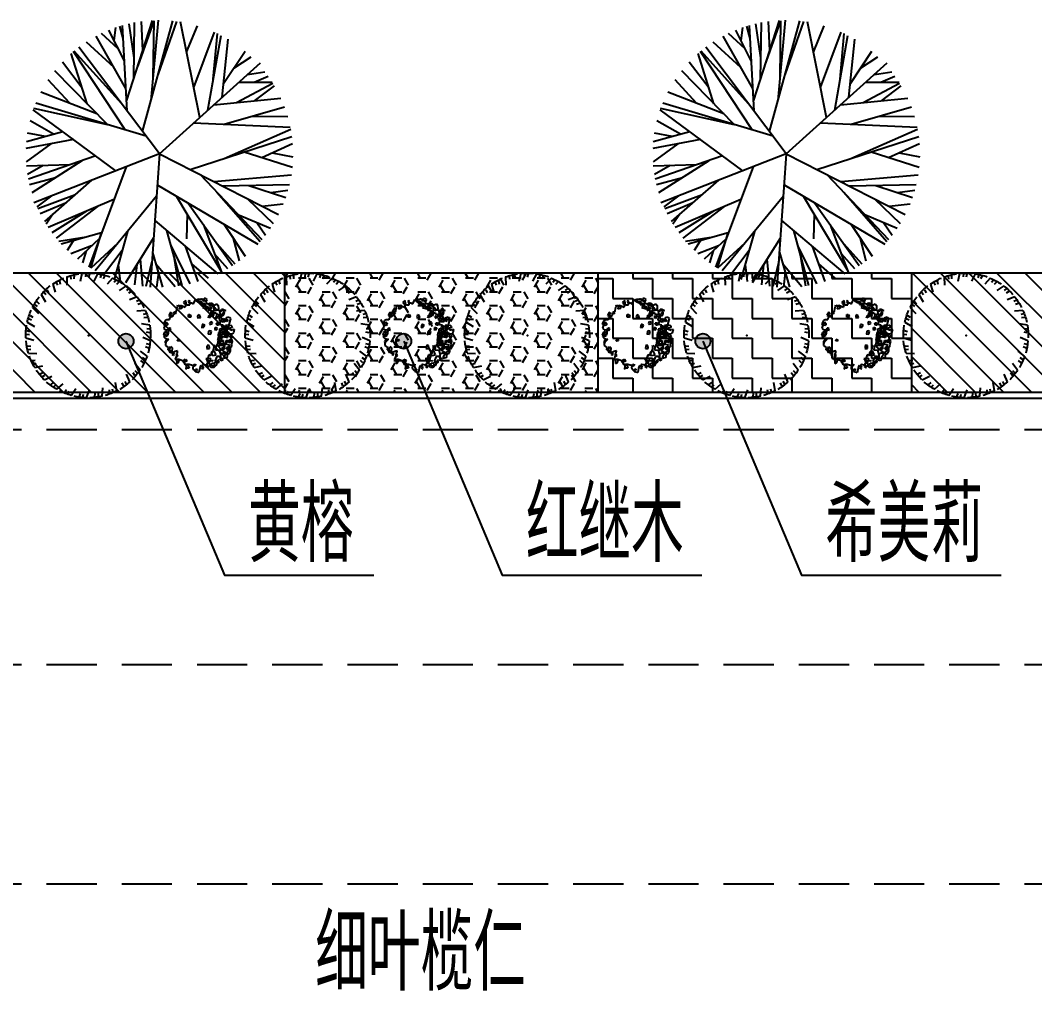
# Model space of a CAD drawing. Extents: x 941299 to 942979, y 2579300 to 2579597.
# Drawn here: x 941936.16 to 941976.62, y 2579420.11 to 2579458.83 of the extents above; entities that cross this region are included whole.
import ezdxf

# ---------------------------------------------------------------- set-up
doc = ezdxf.new("R2010")
doc.units = 0
doc.linetypes.add('HIDDEN', pattern=[0.375, 0.25, -0.125])
for name, color, linetype in [('fz', 7, 'CONTINUOUS'), ('尺寸标注', 2, 'CONTINUOUS'), ('文字', 7, 'CONTINUOUS'), ('绿化工程', 3, 'CONTINUOUS'), ('路缘石', 37, 'CONTINUOUS')]:
    doc.layers.add(name, color=color, linetype=linetype)
doc.styles.get("Standard").update_dxf_attribs({"font": 'simplex1.shx', "width": 0.7, "bigfont": 'hztxt.shx'})

# ---------------------------------------------------------------- blocks, each defined once
blk = doc.blocks.new('qf')
at = {"layer": '绿化工程'}
for p, q in [((-1.308, 2.095), (-0.278, 5.319)), ((-0.855, 3.513), (-0.215, 5.311)), ((-0.661, 4.12), (-0.713, 5.279)), ((-0.67, 0.885), (0.539, 5.299)), ((-0.329, 2.13), (-0.034, 5.327)), ((-0.245, 3.042), (-0.215, 5.311)), ((-0.049, 3.152), (0.694, 5.281)), ((1.605, 1.448), (0.84, 5.26)), ((-1.396, 3.706), (-2.016, 4.93)), ((-1.807, 4.518), (-1.734, 5.036)), ((-1.446, 4.606), (-1.577, 5.088)), ((-1.286, 1.7), (-1.474, 5.119)), ((-1.014, 3.828), (-1.214, 5.187)), ((-1.027, 2.974), (-0.993, 5.233)), ((1.083, 4.05), (1.515, 5.107)), ((1.365, 2.645), (2.19, 4.856)), ((-1.813, 3.446), (-2.916, 4.457)), ((-1.336, 2.606), (-2.52, 4.693)), ((-1.642, 4.193), (-2.312, 4.799)), ((1.928, 1.739), (2.458, 4.725)), ((2.148, 2.977), (2.311, 4.799)), ((2.497, 2.253), (2.737, 4.57)), ((-1.366, 0.951), (-3.425, 4.08)), ((-1.504, 1.987), (-3.401, 4.099)), ((0, 0), (-3.214, 4.248)), ((2.554, 2.799), (3.412, 4.09)), ((-3.079, 2.612), (-3.869, 3.661)), ((-2.887, 1.999), (-3.515, 4.002)), ((2.962, 3.414), (3.656, 3.874)), ((-2.063, 1.159), (-4.173, 3.31)), ((0, 0), (4.024, 3.63)), ((3.512, 3.169), (4.204, 3.271)), ((-3.58, 2.014), (-4.439, 2.944)), ((3.167, 2.857), (4.495, 2.858)), ((3.775, 2.858), (4.331, 3.101)), ((-2.492, 1.597), (-4.728, 2.454)), ((3.07, 2.042), (4.517, 2.823)), ((3.791, 2.114), (4.583, 2.715)), ((2.162, 1.951), (4.842, 2.22)), ((-1.736, -0.679), (-5.031, 1.75)), ((-2.063, 1.159), (-5.013, 1.8)), ((-0.53, 0.7), (-4.93, 2.017)), ((2.581, 1.178), (4.988, 1.868)), ((-4.221, 0.778), (-5.162, 1.314)), ((1.363, 1.229), (5.219, 1.066)), ((3.709, 1.501), (5.114, 1.49)), ((-3.852, 0.882), (-5.306, 0.472)), ((-4.548, 0.685), (-5.264, 0.817)), ((2.577, -0.185), (5.235, 0.983)), ((-3.423, 0.565), (-5.323, 0.207)), ((1.22, -0.622), (5.282, 0.688)), ((4.081, -0.147), (5.311, 0.409)), ((-4.327, 0.395), (-5.317, -0.326)), ((0, 0), (-5.009, -1.958)), ((0, 0), (-0.375, -5.324)), ((0, 0), (4.745, -2.42)), ((3.377, 0.073), (5.3, -0.53)), ((4.501, 0.043), (5.325, -0.122)), ((-2.539, -0.086), (-5.229, -1.015)), ((-3.091, -0.277), (-5.092, -1.562)), ((-3.578, -0.445), (-5.304, -0.491)), ((-4.632, -0.473), (-5.261, -0.833)), ((-1.329, -0.52), (-2.821, -4.518)), ((-4.147, -0.955), (-5.181, -1.237)), ((-2.705, -1.057), (-4.588, -2.707)), ((1.621, -0.827), (4.08, -3.424)), ((2.174, -1.109), (5.261, -0.834)), ((-0.088, -1.245), (3.922, -3.604)), ((2.291, -1.534), (4.013, -3.503)), ((2.518, -1.284), (5.183, -1.227)), ((3.565, -1.262), (5.034, -1.742)), ((4.439, -1.547), (5.124, -1.457)), ((-4.305, -1.682), (-4.885, -2.123)), ((-3.386, -1.654), (-4.851, -2.2)), ((-3.752, -1.975), (-4.754, -2.403)), ((-1.818, -1.83), (-4.439, -2.944)), ((-0.119, -1.694), (-2.561, -4.67)), ((0.686, -1.7), (2.453, -4.673)), ((1.142, -1.969), (2.907, -4.464)), ((3.514, -1.792), (4.541, -2.784)), ((4.098, -2.09), (4.939, -1.994)), ((-4.253, -2.413), (-4.524, -2.812)), ((-2.904, -2.291), (-4.292, -3.154)), ((-2.475, -2.109), (-4.126, -3.369)), ((1.104, -2.404), (1.078, -3.396)), ((3.131, -2.422), (4.425, -2.965)), ((-0.188, -2.668), (2.332, -4.789)), ((2.582, -2.816), (3.421, -4.083)), ((3.881, -2.737), (4.226, -3.243)), ((-2.314, -3.159), (-3.918, -3.608)), ((-2.739, -4.569), (-2.314, -3.159)), ((-1.274, -3.101), (-1.809, -5.01)), ((0.281, -3.063), (0.888, -5.252)), ((1.754, -2.834), (2.47, -4.719)), ((-2.922, -3.329), (-4.019, -3.496)), ((-3.388, -3.4), (-3.675, -3.856)), ((-2.403, -3.396), (-3.273, -4.203)), ((-1.661, -3.573), (-2.739, -4.569)), ((-0.236, -3.349), (-1.357, -5.151)), ((2.283, -3.582), (3.007, -4.397)), ((2.925, -3.334), (3.176, -4.276)), ((-2.706, -3.678), (-3.528, -3.99)), ((-2.922, -3.877), (-3.065, -4.356)), ((-1.486, -3.859), (-2.227, -4.839)), ((-0.277, -3.937), (0.124, -5.325)), ((0.447, -3.661), (1.21, -5.187)), ((1.028, -3.692), (1.535, -5.101)), ((2.188, -3.977), (2.715, -4.583)), ((-1.646, -4.429), (-1.567, -5.091)), ((-0.905, -4.424), (-0.992, -5.233)), ((-0.771, -4.209), (-0.67, -5.284)), ((-0.303, -4.304), (-0.539, -5.299)), ((-0.144, -4.397), (0.625, -5.29)), ((0.569, -4.1), (0.763, -5.272)), ((1.282, -4.396), (1.936, -4.963)), ((-0.045, -4.74), (-0.119, -5.325))]:
    blk.add_line(p, q, dxfattribs=at)
blk = doc.blocks.new('crz')
at = {"layer": '绿化工程', "color": 3}
for p, q in [((-0.366, 2.429), (-0.317, 2.31)), ((-0.225, 2.462), (-0.196, 2.34)), ((-0.076, 2.485), (0.037, 2.173)), ((0.249, 2.44), (0.267, 2.313)), ((0.394, 2.437), (0.392, 2.312)), ((-1.386, 2.055), (-1.301, 1.963)), ((-1.266, 2.148), (-1.017, 1.929)), ((-0.96, 2.265), (-0.883, 2.162)), ((-0.831, 2.332), (-0.772, 2.221)), ((-0.693, 2.392), (-0.505, 2.118)), ((0.544, 2.423), (0.576, 2.092)), ((0.848, 2.298), (0.833, 2.171)), ((0.987, 2.259), (0.955, 2.138)), ((1.129, 2.208), (1.078, 1.88)), ((-1.854, 1.649), (-1.749, 1.581)), ((-1.761, 1.768), (-1.465, 1.619)), ((-1.493, 1.958), (-1.393, 1.878)), ((1.393, 2.012), (1.347, 1.892)), ((1.518, 1.939), (1.456, 1.83)), ((1.643, 1.854), (1.512, 1.549)), ((-2.146, 1.278), (-1.822, 1.207)), ((-1.934, 1.529), (-1.817, 1.476)), ((1.849, 1.599), (1.775, 1.494)), ((2.052, 1.384), (1.849, 1.121)), ((1.952, 1.498), (1.865, 1.407)), ((-2.254, 1.003), (-2.128, 0.981)), ((-2.207, 1.14), (-2.088, 1.1)), ((2.332, 0.827), (2.07, 0.623)), ((2.188, 1.085), (2.09, 1.002)), ((2.263, 0.962), (2.157, 0.896)), ((-2.434, 0.414), (-2.305, 0.424)), ((-2.421, 0.559), (-2.296, 0.549)), ((-2.397, 0.708), (-2.066, 0.719)), ((2.389, 0.504), (2.274, 0.447)), ((-2.499, 0.093), (-2.18, 0.186)), ((2.464, 0.218), (2.16, 0.085)), ((2.431, 0.365), (2.311, 0.328)), ((-2.485, -0.058), (-2.361, -0.036)), ((-2.461, -0.2), (-2.339, -0.159)), ((-2.444, -0.528), (-2.159, -0.359)), ((2.439, -0.11), (2.314, -0.135)), ((2.445, -0.254), (2.32, -0.261)), ((-2.393, -0.671), (-2.279, -0.618)), ((-2.334, -0.803), (-2.227, -0.733)), ((2.44, -0.405), (2.113, -0.458)), ((2.335, -0.716), (2.207, -0.71)), ((-2.236, -1.116), (-2.002, -0.881)), ((-2.152, -1.241), (-2.054, -1.162)), ((2.263, -1.003), (1.932, -0.972)), ((2.305, -0.858), (2.182, -0.833)), ((-2.062, -1.355), (-1.975, -1.26)), ((-1.889, -1.634), (-1.721, -1.348)), ((1.942, -1.537), (1.63, -1.426)), ((2.019, -1.408), (1.906, -1.353)), ((2.084, -1.278), (1.961, -1.24)), ((-1.776, -1.734), (-1.701, -1.633)), ((-1.661, -1.822), (-1.601, -1.708)), ((-1.424, -2.049), (-1.332, -1.73)), ((-1.29, -2.118), (-1.242, -2.002)), ((-0.871, -2.336), (-0.861, -2.004)), ((1.498, -1.975), (1.224, -1.79)), ((1.605, -1.869), (1.51, -1.788)), ((1.7, -1.759), (1.591, -1.692)), ((-1.156, -2.174), (-1.126, -2.049)), ((-0.723, -2.369), (-0.706, -2.244)), ((-0.58, -2.39), (-0.582, -2.262)), ((-0.263, -2.475), (-0.336, -2.152)), ((-0.112, -2.471), (-0.126, -2.346)), ((0.032, -2.456), (-0.002, -2.332)), ((0.36, -2.46), (0.209, -2.164)), ((0.505, -2.418), (0.46, -2.301)), ((0.641, -2.367), (0.578, -2.256)), ((0.96, -2.289), (0.74, -2.041)), ((1.09, -2.213), (1.017, -2.11)), ((1.209, -2.13), (1.12, -2.038))]:
    blk.add_line(p, q, dxfattribs=at)
for centre, start, end in [((-0.03, -0.014), 91.0516, 102.4894), ((-0.033, -0.01), 76.6516, 88.0894), ((-0.022, -0.021), 119.8516, 131.2894), ((-0.027, -0.018), 105.4516, 116.8894), ((-0.035, -0.005), 62.2516, 73.6894), ((-0.035, 0.001), 47.8516, 59.2894), ((-0.017, -0.022), 134.2516, 145.6894), ((-0.034, 0.006), 33.4516, 44.8894), ((-0.011, -0.022), 148.6516, 160.0894), ((-0.032, 0.011), 19.0516, 30.4894), ((-0.006, -0.021), 163.0516, 174.4894), ((-0.028, 0.015), 4.6516, 16.0894), ((-0.001, -0.019), 177.4516, 188.8894), ((-0.024, 0.018), 350.2516, 1.6894), ((0.003, -0.015), 191.8516, 203.2894), ((-0.019, 0.02), 335.8516, 347.2894), ((0.006, -0.01), 206.2516, 217.6894), ((-0.013, 0.021), 321.4516, 332.8894), ((0.007, -0.005), 220.6516, 232.0894), ((-0.008, 0.02), 307.0516, 318.4894), ((0.008, 0), 235.0516, 246.4894), ((0.007, 0.005), 249.4516, 260.8894), ((0.001, 0.014), 278.2516, 289.6894), ((-0.003, 0.018), 292.6516, 304.0894), ((0.005, 0.01), 263.8516, 275.2894)]:
    blk.add_arc(centre, 2.5, start, end, dxfattribs=at)
for p in [(0, 0), (0.006, -0.005)]:
    blk.add_point(p, dxfattribs=at)
blk = doc.blocks.new('hjmq')
at = {"layer": '绿化工程', "color": 3}
for p, q in [((-0.483, 1.208, -3.15), (-0.495, 1.348, -3.15)), ((-0.495, 1.348, -3.15), (-0.441, 1.293, -3.15)), ((-0.374, 1.229, -3.15), (-0.444, 1.189, -3.15)), ((-0.441, 1.293, -3.15), (-0.367, 1.294, -3.15)), ((-0.355, 1.246, -3.15), (-0.374, 1.229, -3.15)), ((-0.367, 1.294, -3.15), (-0.355, 1.246, -3.15)), ((-0.171, 1.222, -3.15), (-0.276, 1.185, -3.15)), ((-0.197, 1.348, -3.15), (-0.202, 1.278, -3.15)), ((-0.202, 1.278, -3.15), (-0.189, 1.224, -3.15)), ((-0.139, 1.391, -3.15), (-0.197, 1.348, -3.15)), ((-0.189, 1.224, -3.15), (-0.166, 1.155, -3.15)), ((-0.112, 1.191, -3.15), (-0.171, 1.222, -3.15)), ((-0.074, 1.407, -3.15), (-0.139, 1.391, -3.15)), ((-0.104, 1.457, -3.15), (-0.113, 1.403, -3.15)), ((-0.113, 1.403, -3.15), (-0.098, 1.344, -3.15)), ((0, 1.477, -3.15), (-0.104, 1.457, -3.15)), ((-0.098, 1.344, -3.15), (-0.089, 1.329, -3.15)), ((-0.089, 1.329, -3.15), (-0.051, 1.338, -3.15)), ((-0.043, 1.375, -3.15), (-0.074, 1.407, -3.15)), ((-0.051, 1.338, -3.15), (-0.043, 1.375, -3.15)), ((0.027, 1.484, -3.15), (0, 1.477, -3.15)), ((0.062, 1.298, -3.15), (0.027, 1.484, -3.15)), ((0.081, 1.222, -3.15), (0.062, 1.298, -3.15)), ((0.113, 1.207, -3.15), (0.081, 1.222, -3.15)), ((0.15, 1.222, -3.15), (0.113, 1.207, -3.15)), ((0.135, 1.281, -3.15), (0.173, 1.337, -3.15)), ((0.148, 1.227, -3.15), (0.135, 1.281, -3.15)), ((0.169, 1.169, -3.15), (0.148, 1.227, -3.15)), ((0.192, 1.238, -3.15), (0.15, 1.222, -3.15)), ((0.173, 1.337, -3.15), (0.196, 1.314, -3.15)), ((0.211, 1.277, -3.15), (0.192, 1.238, -3.15)), ((0.196, 1.314, -3.15), (0.206, 1.293, -3.15)), ((0.206, 1.293, -3.15), (0.211, 1.277, -3.15)), ((0.308, 1.233, -3.15), (0.38, 1.285, -3.15)), ((0.349, 1.111, -3.15), (0.308, 1.233, -3.15)), ((0.38, 1.285, -3.15), (0.398, 1.261, -3.15)), ((0.398, 1.261, -3.15), (0.39, 1.201, -3.15)), ((0.473, 1.234, -3.15), (0.468, 1.118, -3.15)), ((0.507, 1.282, -3.15), (0.473, 1.234, -3.15)), ((0.602, 1.294, -3.15), (0.507, 1.282, -3.15)), ((0.579, 1.225, -3.15), (0.527, 1.201, -3.15)), ((0.669, 1.208, -3.15), (0.579, 1.225, -3.15)), ((0.642, 1.247, -3.15), (0.602, 1.294, -3.15)), ((0.639, 1.166, -3.15), (0.642, 1.247, -3.15)), ((-0.838, 0.976, -3.15), (-0.92, 0.962, -3.15)), ((-0.92, 0.962, -3.15), (-0.9, 0.904, -3.15)), ((-0.9, 0.904, -3.15), (-0.869, 0.848, -3.15)), ((-0.897, 0.801, -3.15), (-0.834, 0.822, -3.15)), ((-0.869, 0.848, -3.15), (-0.838, 0.816, -3.15)), ((-0.867, 0.957, -3.15), (-0.856, 1.121, -3.15)), ((-0.772, 0.964, -3.15), (-0.867, 0.957, -3.15)), ((-0.856, 1.121, -3.15), (-0.809, 1.092, -3.15)), ((-0.838, 0.816, -3.15), (-0.841, 0.781, -3.15)), ((-0.755, 0.991, -3.15), (-0.838, 0.976, -3.15)), ((-0.834, 0.822, -3.15), (-0.808, 0.789, -3.15)), ((-0.809, 1.092, -3.15), (-0.773, 1.038, -3.15)), ((-0.773, 1.038, -3.15), (-0.755, 0.991, -3.15)), ((-0.545, 1.043, -3.15), (-0.772, 0.964, -3.15)), ((-0.554, 1.104, -3.15), (-0.595, 1.06, -3.15)), ((-0.595, 1.06, -3.15), (-0.581, 1.006, -3.15)), ((-0.581, 1.006, -3.15), (-0.576, 0.984, -3.15)), ((-0.576, 0.984, -3.15), (-0.503, 0.945, -3.15)), ((-0.514, 1.172, -3.15), (-0.554, 1.104, -3.15)), ((-0.494, 1.045, -3.15), (-0.545, 1.043, -3.15)), ((-0.444, 1.189, -3.15), (-0.514, 1.172, -3.15)), ((-0.503, 0.945, -3.15), (-0.492, 0.97, -3.15)), ((-0.447, 1.016, -3.15), (-0.494, 1.045, -3.15)), ((-0.492, 0.97, -3.15), (-0.447, 1.016, -3.15)), ((-0.476, 1.181, -3.15), (-0.483, 1.208, -3.15)), ((-0.463, 1.15, -3.15), (-0.476, 1.181, -3.15)), ((-0.367, 1.157, -3.15), (-0.463, 1.15, -3.15)), ((-0.276, 1.185, -3.15), (-0.367, 1.157, -3.15)), ((-0.166, 1.155, -3.15), (-0.112, 1.145, -3.15)), ((-0.112, 1.145, -3.15), (-0.112, 1.191, -3.15)), ((0.194, 1.158, -3.15), (0.169, 1.169, -3.15)), ((0.39, 1.201, -3.15), (0.194, 1.158, -3.15)), ((0.298, 0.926, -3.15), (0.407, 0.993, -3.15)), ((0.499, 0.925, -3.15), (0.298, 0.926, -3.15)), ((0.427, 0.775, -3.15), (0.337, 1.045, -3.15)), ((0.337, 1.045, -3.15), (0.484, 1.03, -3.15)), ((0.468, 1.118, -3.15), (0.349, 1.111, -3.15)), ((0.407, 0.993, -3.15), (0.574, 1.012, -3.15)), ((0.497, 0.815, -3.15), (0.427, 0.775, -3.15)), ((0.484, 1.03, -3.15), (0.499, 0.925, -3.15)), ((0.53, 0.663, -3.15), (0.497, 0.815, -3.15)), ((0.527, 1.201, -3.15), (0.545, 1.108, -3.15)), ((0.545, 1.108, -3.15), (0.637, 1.085, -3.15)), ((0.574, 1.012, -3.15), (0.605, 0.98, -3.15)), ((0.637, 1.085, -3.15), (0.639, 1.166, -3.15)), ((0.658, 1.044, -3.15), (0.802, 1.086, -3.15)), ((0.737, 0.841, -3.15), (0.658, 1.044, -3.15)), ((0.697, 1.209, -3.15), (0.669, 1.208, -3.15)), ((0.727, 1.159, -3.15), (0.697, 1.209, -3.15)), ((0.72, 1.071, -3.15), (0.726, 1.141, -3.15)), ((0.814, 0.969, -3.15), (0.72, 1.071, -3.15)), ((0.726, 1.141, -3.15), (0.727, 1.159, -3.15)), ((0.84, 0.843, -3.15), (0.737, 0.841, -3.15)), ((0.802, 1.086, -3.15), (0.837, 0.992, -3.15)), ((0.837, 0.992, -3.15), (0.814, 0.969, -3.15)), ((0.992, 0.944, -3.15), (0.84, 0.843, -3.15)), ((0.87, 0.977, -3.15), (0.956, 0.998, -3.15)), ((0.878, 0.921, -3.15), (0.87, 0.977, -3.15)), ((0.886, 0.889, -3.15), (0.878, 0.921, -3.15)), ((0.89, 0.804, -3.15), (0.886, 0.889, -3.15)), ((0.956, 0.998, -3.15), (0.992, 0.944, -3.15)), ((1.003, 0.878, -3.15), (1.021, 0.899, -3.15)), ((1.06, 0.789, -3.15), (1.003, 0.878, -3.15)), ((1.021, 0.899, -3.15), (1.135, 0.876, -3.15)), ((1.135, 0.876, -3.15), (1.161, 0.843, -3.15)), ((1.161, 0.843, -3.15), (1.17, 0.713, -3.15)), ((-1.19, 0.482, -3.15), (-1.296, 0.398, -3.15)), ((-1.057, 0.658, -3.15), (-1.202, 0.576, -3.15)), ((-1.202, 0.576, -3.15), (-1.19, 0.482, -3.15)), ((-1.105, 0.692, -3.15), (-1.158, 0.604, -3.15)), ((-1.142, 0.585, -3.15), (-1.105, 0.44, -3.15)), ((-0.97, 0.703, -3.15), (-1.105, 0.692, -3.15)), ((-1.105, 0.44, -3.15), (-1.043, 0.489, -3.15)), ((-1.043, 0.489, -3.15), (-1.057, 0.658, -3.15)), ((-1.036, 0.761, -3.15), (-0.99, 0.784, -3.15)), ((-0.999, 0.678, -3.15), (-1.036, 0.761, -3.15)), ((-0.915, 0.642, -3.15), (-0.999, 0.678, -3.15)), ((-0.99, 0.784, -3.15), (-0.965, 0.75, -3.15)), ((-0.965, 0.75, -3.15), (-0.97, 0.703, -3.15)), ((-0.87, 0.624, -3.15), (-0.915, 0.642, -3.15)), ((-0.841, 0.781, -3.15), (-0.897, 0.801, -3.15)), ((-0.823, 0.619, -3.15), (-0.87, 0.624, -3.15)), ((-0.858, 0.759, -3.15), (-0.866, 0.723, -3.15)), ((-0.866, 0.723, -3.15), (-0.827, 0.704, -3.15)), ((-0.808, 0.789, -3.15), (-0.858, 0.759, -3.15)), ((-0.827, 0.704, -3.15), (-0.823, 0.619, -3.15)), ((0.33, 0.521, -3.15), (0.443, 0.526, -3.15)), ((0.341, 0.501, -3.15), (0.33, 0.521, -3.15)), ((0.347, 0.428, -3.15), (0.341, 0.501, -3.15)), ((0.38, 0.39, -3.15), (0.347, 0.428, -3.15)), ((0.444, 0.475, -3.15), (0.435, 0.398, -3.15)), ((0.443, 0.526, -3.15), (0.444, 0.475, -3.15)), ((0.523, 0.736, -3.15), (0.577, 0.795, -3.15)), ((0.601, 0.583, -3.15), (0.523, 0.736, -3.15)), ((0.639, 0.615, -3.15), (0.53, 0.663, -3.15)), ((0.577, 0.795, -3.15), (0.718, 0.778, -3.15)), ((0.629, 0.401, -3.15), (0.601, 0.583, -3.15)), ((0.613, 0.443, -3.15), (0.629, 0.401, -3.15)), ((0.67, 0.399, -3.15), (0.613, 0.443, -3.15)), ((0.718, 0.778, -3.15), (0.639, 0.615, -3.15)), ((0.69, 0.571, -3.15), (0.91, 0.585, -3.15)), ((0.717, 0.394, -3.15), (0.69, 0.571, -3.15)), ((1.073, 0.414, -3.15), (0.717, 0.394, -3.15)), ((0.76, 0.382, -3.15), (0.922, 0.577, -3.15)), ((0.898, 0.746, -3.15), (0.852, 0.59, -3.15)), ((0.892, 0.747, -3.15), (0.89, 0.804, -3.15)), ((0.989, 0.702, -3.15), (0.892, 0.747, -3.15)), ((0.933, 0.516, -3.15), (0.937, 0.569, -3.15)), ((1.023, 0.453, -3.15), (0.933, 0.516, -3.15)), ((0.937, 0.569, -3.15), (0.968, 0.605, -3.15)), ((0.948, 0.572, -3.15), (1.082, 0.49, -3.15)), ((0.953, 0.5, -3.15), (0.948, 0.572, -3.15)), ((0.968, 0.605, -3.15), (1.023, 0.636, -3.15)), ((1.041, 0.704, -3.15), (0.989, 0.702, -3.15)), ((1.011, 0.364, -3.15), (1.073, 0.414, -3.15)), ((1.023, 0.636, -3.15), (1.081, 0.679, -3.15)), ((1.082, 0.49, -3.15), (1.023, 0.453, -3.15)), ((1.17, 0.713, -3.15), (1.041, 0.704, -3.15)), ((1.081, 0.725, -3.15), (1.06, 0.789, -3.15)), ((1.081, 0.679, -3.15), (1.081, 0.725, -3.15)), ((1.107, 0.692, -3.15), (1.174, 0.72, -3.15)), ((1.158, 0.67, -3.15), (1.107, 0.692, -3.15)), ((1.131, 0.548, -3.15), (1.177, 0.571, -3.15)), ((1.14, 0.511, -3.15), (1.131, 0.548, -3.15)), ((1.167, 0.471, -3.15), (1.14, 0.511, -3.15)), ((1.278, 0.533, -3.15), (1.158, 0.67, -3.15)), ((1.22, 0.467, -3.15), (1.167, 0.471, -3.15)), ((1.174, 0.72, -3.15), (1.194, 0.731, -3.15)), ((1.177, 0.571, -3.15), (1.219, 0.542, -3.15)), ((1.287, 0.496, -3.15), (1.193, 0.461, -3.15)), ((1.193, 0.461, -3.15), (1.229, 0.452, -3.15)), ((1.194, 0.731, -3.15), (1.251, 0.71, -3.15)), ((1.219, 0.542, -3.15), (1.228, 0.481, -3.15)), ((1.268, 0.479, -3.15), (1.22, 0.467, -3.15)), ((1.228, 0.481, -3.15), (1.278, 0.533, -3.15)), ((1.229, 0.452, -3.15), (1.255, 0.396, -3.15)), ((1.251, 0.71, -3.15), (1.285, 0.621, -3.15)), ((1.324, 0.442, -3.15), (1.268, 0.479, -3.15)), ((1.285, 0.621, -3.15), (1.287, 0.496, -3.15)), ((1.329, 0.397, -3.15), (1.324, 0.442, -3.15)), ((-1.388, -0.015, -3.15), (-1.289, 0.027, -3.15)), ((-1.293, 0.135, -3.15), (-1.343, 0.082, -3.15)), ((-1.343, 0.082, -3.15), (-1.336, -0.014, -3.15)), ((-1.321, 0.225, -3.15), (-1.315, 0.29, -3.15)), ((-1.251, 0.174, -3.15), (-1.321, 0.225, -3.15)), ((-1.315, 0.29, -3.15), (-1.169, 0.143, -3.15)), ((-1.296, 0.398, -3.15), (-1.296, 0.329, -3.15)), ((-1.296, 0.329, -3.15), (-1.251, 0.174, -3.15)), ((-1.212, 0.155, -3.15), (-1.293, 0.135, -3.15)), ((-1.289, 0.027, -3.15), (-1.216, -0.012, -3.15)), ((-1.169, 0.143, -3.15), (-1.212, 0.155, -3.15)), ((-0.829, 0.227, -3.15), (-0.797, 0.167, -3.15)), ((-0.735, 0.216, -3.15), (-0.829, 0.227, -3.15)), ((-0.797, 0.167, -3.15), (-0.764, 0.152, -3.15)), ((-0.764, 0.152, -3.15), (-0.727, 0.207, -3.15)), ((0.435, 0.398, -3.15), (0.38, 0.39, -3.15)), ((0.793, 0.201, -3.15), (0.76, 0.382, -3.15)), ((0.772, 0.195, -3.15), (0.853, 0.238, -3.15)), ((0.788, 0.108, -3.15), (0.772, 0.195, -3.15)), ((0.813, 0.005, -3.15), (0.788, 0.108, -3.15)), ((0.838, 0.137, -3.15), (0.793, 0.201, -3.15)), ((0.797, 0.001, -3.15), (0.826, 0.048, -3.15)), ((0.811, -0.122, -3.15), (0.797, 0.001, -3.15)), ((0.806, 0.313, -3.15), (0.93, 0.344, -3.15)), ((1.005, 0.202, -3.15), (0.806, 0.313, -3.15)), ((0.928, 0.051, -3.15), (0.813, 0.005, -3.15)), ((0.826, 0.048, -3.15), (0.846, 0.059, -3.15)), ((0.965, 0.157, -3.15), (0.838, 0.137, -3.15)), ((0.846, 0.059, -3.15), (0.878, 0.067, -3.15)), ((0.853, 0.238, -3.15), (0.965, 0.157, -3.15)), ((0.857, -0.053, -3.15), (0.874, 0.014, -3.15)), ((0.874, 0.014, -3.15), (1.03, -0.084, -3.15)), ((0.878, 0.067, -3.15), (0.952, 0.068, -3.15)), ((1.096, 0.345, -3.15), (0.908, 0.338, -3.15)), ((1.001, 0.08, -3.15), (0.928, 0.051, -3.15)), ((0.93, 0.344, -3.15), (1.104, 0.312, -3.15)), ((0.952, 0.068, -3.15), (1.07, 0.011, -3.15)), ((1.07, 0.011, -3.15), (1.001, 0.08, -3.15)), ((1.004, 0.319, -3.15), (1.005, 0.202, -3.15)), ((1.236, 0.196, -3.15), (1.011, 0.364, -3.15)), ((1.06, 0.049, -3.15), (1.161, 0.08, -3.15)), ((1.167, -0.125, -3.15), (1.06, 0.049, -3.15)), ((1.184, 0.011, -3.15), (1.087, -0.036, -3.15)), ((1.198, 0.37, -3.15), (1.096, 0.345, -3.15)), ((1.104, 0.312, -3.15), (1.114, 0.2, -3.15)), ((1.114, 0.2, -3.15), (1.236, 0.196, -3.15)), ((1.156, 0.01, -3.15), (1.167, -0.125, -3.15)), ((1.195, -0.009, -3.15), (1.156, 0.01, -3.15)), ((1.161, 0.08, -3.15), (1.184, 0.011, -3.15)), ((1.197, 0.238, -3.15), (1.279, 0.276, -3.15)), ((1.288, 0.146, -3.15), (1.197, 0.238, -3.15)), ((1.255, 0.396, -3.15), (1.198, 0.37, -3.15)), ((1.248, 0.01, -3.15), (1.26, 0.053, -3.15)), ((1.253, -0.012, -3.15), (1.248, 0.01, -3.15)), ((1.26, 0.053, -3.15), (1.321, 0.039, -3.15)), ((1.279, 0.276, -3.15), (1.311, 0.215, -3.15)), ((1.294, 0.124, -3.15), (1.288, 0.146, -3.15)), ((1.368, 0.011, -3.15), (1.294, 0.124, -3.15)), ((1.314, 0.181, -3.15), (1.304, 0.15, -3.15)), ((1.304, 0.15, -3.15), (1.337, 0.158, -3.15)), ((1.311, 0.375, -3.15), (1.329, 0.397, -3.15)), ((1.342, 0.274, -3.15), (1.311, 0.375, -3.15)), ((1.311, 0.215, -3.15), (1.314, 0.181, -3.15)), ((1.321, 0.039, -3.15), (1.321, 0.016, -3.15)), ((1.321, 0.016, -3.15), (1.368, 0.011, -3.15)), ((1.337, 0.158, -3.15), (1.353, 0.254, -3.15)), ((1.353, 0.254, -3.15), (1.342, 0.274, -3.15)), ((-1.357, -0.116, -3.15), (-1.388, -0.015, -3.15)), ((-1.345, -0.256, -3.15), (-1.365, -0.29, -3.15)), ((-1.365, -0.29, -3.15), (-1.348, -0.337, -3.15)), ((-1.315, -0.146, -3.15), (-1.357, -0.116, -3.15)), ((-1.348, -0.337, -3.15), (-1.318, -0.433, -3.15)), ((-1.311, -0.231, -3.15), (-1.345, -0.256, -3.15)), ((-1.336, -0.014, -3.15), (-1.273, -0.084, -3.15)), ((-1.248, -0.393, -3.15), (-1.329, -0.413, -3.15)), ((-1.254, -0.159, -3.15), (-1.315, -0.146, -3.15)), ((-1.219, -0.208, -3.15), (-1.311, -0.231, -3.15)), ((-1.273, -0.084, -3.15), (-1.254, -0.159, -3.15)), ((-1.224, -0.421, -3.15), (-1.248, -0.393, -3.15)), ((-1.133, -0.187, -3.15), (-1.219, -0.208, -3.15)), ((-1.216, -0.012, -3.15), (-1.19, -0.097, -3.15)), ((-1.19, -0.097, -3.15), (-1.192, -0.155, -3.15)), ((-1.192, -0.155, -3.15), (-1.167, -0.304, -3.15)), ((-1.167, -0.304, -3.15), (-1.143, -0.309, -3.15)), ((-1.143, -0.309, -3.15), (-1.105, -0.277, -3.15)), ((-1.105, -0.277, -3.15), (-1.133, -0.187, -3.15)), ((0.136, -0.313, -3.15), (0.225, -0.325, -3.15)), ((0.16, -0.433, -3.15), (0.141, -0.311, -3.15)), ((0.225, -0.325, -3.15), (0.263, -0.407, -3.15)), ((0.391, -0.071, -3.15), (0.496, -0.057, -3.15)), ((0.415, -0.169, -3.15), (0.398, -0.052, -3.15)), ((0.467, -0.19, -3.15), (0.415, -0.169, -3.15)), ((0.526, -0.175, -3.15), (0.467, -0.19, -3.15)), ((0.496, -0.057, -3.15), (0.526, -0.175, -3.15)), ((0.651, -0.242, -3.15), (0.734, -0.227, -3.15)), ((0.666, -0.278, -3.15), (0.661, -0.234, -3.15)), ((0.676, -0.316, -3.15), (0.666, -0.278, -3.15)), ((0.76, -0.289, -3.15), (0.676, -0.316, -3.15)), ((0.734, -0.227, -3.15), (0.758, -0.255, -3.15)), ((0.758, -0.255, -3.15), (0.761, -0.266, -3.15)), ((0.761, -0.266, -3.15), (0.76, -0.289, -3.15)), ((0.867, -0.119, -3.15), (0.811, -0.122, -3.15)), ((0.843, -0.251, -3.15), (0.85, -0.164, -3.15)), ((0.909, -0.264, -3.15), (0.843, -0.251, -3.15)), ((0.85, -0.164, -3.15), (0.912, -0.114, -3.15)), ((0.866, -0.091, -3.15), (0.857, -0.053, -3.15)), ((0.94, -0.136, -3.15), (0.866, -0.091, -3.15)), ((0.894, -0.065, -3.15), (0.867, -0.119, -3.15)), ((0.908, -0.167, -3.15), (0.939, -0.107, -3.15)), ((0.98, -0.252, -3.15), (0.908, -0.167, -3.15)), ((0.921, -0.289, -3.15), (0.909, -0.264, -3.15)), ((0.912, -0.114, -3.15), (0.954, -0.098, -3.15)), ((0.924, -0.277, -3.15), (0.921, -0.289, -3.15)), ((0.995, -0.265, -3.15), (0.924, -0.277, -3.15)), ((0.933, -0.315, -3.15), (0.998, -0.299, -3.15)), ((0.99, -0.427, -3.15), (0.933, -0.315, -3.15)), ((0.939, -0.107, -3.15), (1.037, -0.088, -3.15)), ((0.962, -0.13, -3.15), (0.94, -0.136, -3.15)), ((0.954, -0.098, -3.15), (1.041, -0.219, -3.15)), ((0.963, -0.044, -3.15), (0.962, -0.13, -3.15)), ((1.001, -0.057, -3.15), (0.963, -0.044, -3.15)), ((0.998, -0.299, -3.15), (0.968, -0.387, -3.15)), ((0.968, -0.387, -3.15), (1.003, -0.389, -3.15)), ((1.041, -0.219, -3.15), (0.98, -0.252, -3.15)), ((1.05, -0.303, -3.15), (0.995, -0.265, -3.15)), ((1.087, -0.036, -3.15), (1.001, -0.057, -3.15)), ((1.003, -0.389, -3.15), (1.058, -0.358, -3.15)), ((1.015, -0.138, -3.15), (1.052, -0.148, -3.15)), ((1.086, -0.03, -3.15), (1.025, -0.063, -3.15)), ((1.025, -0.063, -3.15), (1.086, -0.191, -3.15)), ((1.037, -0.088, -3.15), (1.109, -0.053, -3.15)), ((1.058, -0.358, -3.15), (1.05, -0.303, -3.15)), ((1.052, -0.148, -3.15), (1.176, -0.301, -3.15)), ((1.08, -0.33, -3.15), (1.129, -0.295, -3.15)), ((1.092, -0.402, -3.15), (1.08, -0.33, -3.15)), ((1.109, -0.053, -3.15), (1.086, -0.03, -3.15)), ((1.086, -0.191, -3.15), (1.102, -0.095, -3.15)), ((1.158, -0.414, -3.15), (1.092, -0.402, -3.15)), ((1.231, -0.293, -3.15), (1.098, -0.171, -3.15)), ((1.098, -0.171, -3.15), (1.131, -0.375, -3.15)), ((1.129, -0.295, -3.15), (1.216, -0.348, -3.15)), ((1.131, -0.375, -3.15), (1.144, -0.171, -3.15)), ((1.144, -0.171, -3.15), (1.214, -0.108, -3.15)), ((1.181, -0.391, -3.15), (1.158, -0.414, -3.15)), ((1.176, -0.301, -3.15), (1.231, -0.293, -3.15)), ((1.214, -0.429, -3.15), (1.181, -0.391, -3.15)), ((1.214, -0.108, -3.15), (1.195, -0.009, -3.15)), ((1.216, -0.348, -3.15), (1.231, -0.407, -3.15)), ((1.229, -0.259, -3.15), (1.276, -0.241, -3.15)), ((1.27, -0.289, -3.15), (1.229, -0.259, -3.15)), ((1.253, -0.035, -3.15), (1.253, -0.012, -3.15)), ((1.256, -0.069, -3.15), (1.253, -0.035, -3.15)), ((1.276, -0.058, -3.15), (1.256, -0.069, -3.15)), ((1.346, -0.316, -3.15), (1.27, -0.289, -3.15)), ((1.342, -0.047, -3.15), (1.276, -0.058, -3.15)), ((1.276, -0.241, -3.15), (1.354, -0.21, -3.15)), ((1.281, -0.424, -3.15), (1.342, -0.368, -3.15)), ((1.401, -0.101, -3.15), (1.342, -0.047, -3.15)), ((1.342, -0.368, -3.15), (1.346, -0.316, -3.15)), ((1.354, -0.21, -3.15), (1.376, -0.251, -3.15)), ((1.376, -0.251, -3.15), (1.436, -0.242, -3.15)), ((1.436, -0.242, -3.15), (1.401, -0.101, -3.15)), ((-1.329, -0.413, -3.15), (-1.375, -0.436, -3.15)), ((-1.375, -0.436, -3.15), (-1.359, -0.478, -3.15)), ((-1.359, -0.478, -3.15), (-1.319, -0.566, -3.15)), ((-1.319, -0.566, -3.15), (-1.306, -0.597, -3.15)), ((-1.318, -0.433, -3.15), (-1.274, -0.543, -3.15)), ((-1.306, -0.597, -3.15), (-1.251, -0.635, -3.15)), ((-1.274, -0.543, -3.15), (-1.22, -0.483, -3.15)), ((-1.251, -0.635, -3.15), (-1.217, -0.632, -3.15)), ((-1.22, -0.483, -3.15), (-1.224, -0.421, -3.15)), ((-1.217, -0.632, -3.15), (-1.191, -0.643, -3.15)), ((-1.191, -0.643, -3.15), (-1.146, -0.643, -3.15)), ((-1.175, -0.799, -3.15), (-1.128, -0.782, -3.15)), ((-1.108, -0.932, -3.15), (-1.175, -0.799, -3.15)), ((-1.146, -0.643, -3.15), (-1.127, -0.672, -3.15)), ((-1.128, -0.782, -3.15), (-1.039, -0.748, -3.15)), ((-1.127, -0.672, -3.15), (-1.101, -0.729, -3.15)), ((-1.101, -0.729, -3.15), (-1.059, -0.851, -3.15)), ((-1.039, -0.748, -3.15), (-1.004, -0.774, -3.15)), ((-1.004, -0.774, -3.15), (-0.996, -0.829, -3.15)), ((-0.3, -0.725, -3.15), (-0.389, -0.736, -3.15)), ((-0.389, -0.736, -3.15), (-0.388, -0.833, -3.15)), ((-0.334, -0.842, -3.15), (-0.293, -0.775, -3.15)), ((-0.293, -0.775, -3.15), (-0.315, -0.711, -3.15)), ((-0.045, -0.713, -3.15), (0.084, -0.704, -3.15)), ((-0.024, -0.754, -3.15), (-0.03, -0.727, -3.15)), ((-0.007, -0.818, -3.15), (-0.024, -0.754, -3.15)), ((0.057, -0.802, -3.15), (-0.007, -0.818, -3.15)), ((0.072, -0.77, -3.15), (0.057, -0.802, -3.15)), ((0.084, -0.704, -3.15), (0.072, -0.77, -3.15)), ((0.184, -0.438, -3.15), (0.16, -0.433, -3.15)), ((0.263, -0.407, -3.15), (0.184, -0.438, -3.15)), ((0.374, -0.741, -3.15), (0.473, -0.722, -3.15)), ((0.434, -0.795, -3.15), (0.395, -0.753, -3.15)), ((0.451, -0.796, -3.15), (0.434, -0.795, -3.15)), ((0.482, -0.76, -3.15), (0.451, -0.796, -3.15)), ((0.455, -0.491, -3.15), (0.464, -0.455, -3.15)), ((0.484, -0.536, -3.15), (0.455, -0.491, -3.15)), ((0.464, -0.455, -3.15), (0.484, -0.444, -3.15)), ((0.465, -0.781, -3.15), (0.528, -0.76, -3.15)), ((0.479, -0.91, -3.15), (0.465, -0.781, -3.15)), ((0.473, -0.722, -3.15), (0.482, -0.76, -3.15)), ((0.504, -0.548, -3.15), (0.484, -0.536, -3.15)), ((0.492, -0.453, -3.15), (0.559, -0.471, -3.15)), ((0.558, -0.512, -3.15), (0.504, -0.548, -3.15)), ((0.508, -0.817, -3.15), (0.622, -0.794, -3.15)), ((0.528, -0.76, -3.15), (0.562, -0.826, -3.15)), ((0.571, -0.497, -3.15), (0.558, -0.512, -3.15)), ((0.559, -0.471, -3.15), (0.571, -0.497, -3.15)), ((0.622, -0.794, -3.15), (0.618, -0.892, -3.15)), ((0.755, -0.681, -3.15), (0.707, -0.698, -3.15)), ((0.707, -0.698, -3.15), (0.713, -0.766, -3.15)), ((0.713, -0.766, -3.15), (0.751, -0.802, -3.15)), ((0.758, -0.416, -3.15), (0.727, -0.498, -3.15)), ((0.727, -0.498, -3.15), (0.79, -0.5, -3.15)), ((0.751, -0.802, -3.15), (0.858, -0.775, -3.15)), ((0.811, -0.816, -3.15), (0.755, -0.681, -3.15)), ((0.767, -0.408, -3.15), (0.758, -0.416, -3.15)), ((0.814, -0.413, -3.15), (0.767, -0.408, -3.15)), ((0.79, -0.5, -3.15), (0.859, -0.454, -3.15)), ((0.86, -0.482, -3.15), (0.814, -0.413, -3.15)), ((0.825, -0.64, -3.15), (0.83, -0.616, -3.15)), ((0.844, -0.67, -3.15), (0.825, -0.64, -3.15)), ((0.83, -0.616, -3.15), (0.892, -0.612, -3.15)), ((0.838, -0.694, -3.15), (0.844, -0.67, -3.15)), ((0.881, -0.729, -3.15), (0.838, -0.694, -3.15)), ((0.858, -0.775, -3.15), (0.881, -0.729, -3.15)), ((0.859, -0.454, -3.15), (0.902, -0.443, -3.15)), ((0.891, -0.584, -3.15), (0.86, -0.482, -3.15)), ((0.883, -0.781, -3.15), (0.907, -0.717, -3.15)), ((1.031, -0.939, -3.15), (0.883, -0.781, -3.15)), ((0.892, -0.612, -3.15), (0.891, -0.584, -3.15)), ((0.896, -0.812, -3.15), (0.993, -0.788, -3.15)), ((0.902, -0.443, -3.15), (0.99, -0.427, -3.15)), ((0.907, -0.717, -3.15), (0.969, -0.644, -3.15)), ((0.959, -0.532, -3.15), (0.917, -0.594, -3.15)), ((0.917, -0.594, -3.15), (1.006, -0.675, -3.15)), ((1.054, -0.549, -3.15), (0.959, -0.532, -3.15)), ((0.969, -0.644, -3.15), (1.01, -0.623, -3.15)), ((0.993, -0.788, -3.15), (1.036, -0.869, -3.15)), ((1.006, -0.675, -3.15), (1.074, -0.653, -3.15)), ((1.01, -0.623, -3.15), (1.054, -0.549, -3.15)), ((1.074, -0.653, -3.15), (1.134, -0.638, -3.15)), ((1.13, -0.553, -3.15), (1.091, -0.58, -3.15)), ((1.091, -0.58, -3.15), (1.142, -0.716, -3.15)), ((1.182, -0.58, -3.15), (1.13, -0.553, -3.15)), ((1.134, -0.638, -3.15), (1.165, -0.624, -3.15)), ((1.142, -0.716, -3.15), (1.17, -0.738, -3.15)), ((1.165, -0.624, -3.15), (1.182, -0.58, -3.15)), ((1.17, -0.738, -3.15), (1.256, -0.716, -3.15)), ((1.267, -0.622, -3.15), (1.214, -0.429, -3.15)), ((1.231, -0.407, -3.15), (1.281, -0.424, -3.15)), ((1.256, -0.716, -3.15), (1.282, -0.658, -3.15)), ((1.282, -0.658, -3.15), (1.267, -0.622, -3.15)), ((-1.069, -0.905, -3.15), (-1.108, -0.932, -3.15)), ((-1.059, -0.851, -3.15), (-1.069, -0.905, -3.15)), ((-0.996, -0.829, -3.15), (-0.922, -0.92, -3.15)), ((-0.887, -0.877, -3.15), (-0.983, -0.883, -3.15)), ((-0.983, -0.883, -3.15), (-0.964, -0.936, -3.15)), ((-0.964, -0.936, -3.15), (-0.938, -0.947, -3.15)), ((-0.938, -0.947, -3.15), (-0.888, -0.94, -3.15)), ((-0.922, -0.92, -3.15), (-0.887, -0.877, -3.15)), ((-0.888, -0.94, -3.15), (-0.873, -0.977, -3.15)), ((-0.873, -0.977, -3.15), (-0.859, -1.059, -3.15)), ((-0.859, -1.059, -3.15), (-0.832, -1.167, -3.15)), ((-0.832, -1.167, -3.15), (-0.817, -1.203, -3.15)), ((-0.817, -1.203, -3.15), (-0.779, -1.194, -3.15)), ((-0.779, -1.194, -3.15), (-0.756, -1.171, -3.15)), ((-0.756, -1.171, -3.15), (-0.696, -1.162, -3.15)), ((-0.706, -1.05, -3.15), (-0.754, -1.067, -3.15)), ((-0.754, -1.067, -3.15), (-0.74, -1.144, -3.15)), ((-0.74, -1.144, -3.15), (-0.727, -1.198, -3.15)), ((-0.727, -1.198, -3.15), (-0.706, -1.21, -3.15)), ((-0.678, -1.071, -3.15), (-0.706, -1.05, -3.15)), ((-0.706, -1.21, -3.15), (-0.612, -1.175, -3.15)), ((-0.696, -1.162, -3.15), (-0.67, -1.15, -3.15)), ((-0.655, -1.094, -3.15), (-0.678, -1.071, -3.15)), ((-0.67, -1.15, -3.15), (-0.655, -1.117, -3.15)), ((-0.655, -1.117, -3.15), (-0.655, -1.094, -3.15)), ((-0.612, -1.175, -3.15), (-0.519, -1.135, -3.15)), ((-0.519, -1.135, -3.15), (-0.484, -1.229, -3.15)), ((-0.388, -0.833, -3.15), (-0.334, -0.842, -3.15)), ((0.188, -1.12, -3.15), (0.32, -1.075, -3.15)), ((0.223, -1.168, -3.15), (0.188, -1.12, -3.15)), ((0.208, -1.201, -3.15), (0.308, -1.164, -3.15)), ((0.29, -1.255, -3.15), (0.208, -1.201, -3.15)), ((0.251, -1.282, -3.15), (0.223, -1.168, -3.15)), ((0.32, -1.075, -3.15), (0.29, -1.255, -3.15)), ((0.308, -1.164, -3.15), (0.347, -1.16, -3.15)), ((0.393, -1.046, -3.15), (0.328, -1.062, -3.15)), ((0.328, -1.062, -3.15), (0.394, -1.097, -3.15)), ((0.347, -1.16, -3.15), (0.405, -1.117, -3.15)), ((0.548, -1.093, -3.15), (0.392, -0.994, -3.15)), ((0.392, -0.994, -3.15), (0.451, -1.026, -3.15)), ((0.405, -1.117, -3.15), (0.393, -1.046, -3.15)), ((0.394, -1.097, -3.15), (0.454, -1.082, -3.15)), ((0.459, -1.058, -3.15), (0.396, -1.034, -3.15)), ((0.396, -1.034, -3.15), (0.444, -1.113, -3.15)), ((0.498, -1.169, -3.15), (0.426, -1.204, -3.15)), ((0.426, -1.204, -3.15), (0.469, -1.308, -3.15)), ((0.444, -1.113, -3.15), (0.497, -1.117, -3.15)), ((0.451, -1.026, -3.15), (0.525, -0.956, -3.15)), ((0.454, -1.082, -3.15), (0.459, -1.058, -3.15)), ((0.626, -0.902, -3.15), (0.479, -0.91, -3.15)), ((0.494, -1.221, -3.15), (0.68, -1.095, -3.15)), ((0.497, -1.117, -3.15), (0.548, -1.093, -3.15)), ((0.6, -1.235, -3.15), (0.498, -1.169, -3.15)), ((0.502, -0.91, -3.15), (0.508, -0.817, -3.15)), ((0.562, -0.826, -3.15), (0.502, -0.91, -3.15)), ((0.525, -0.956, -3.15), (0.541, -0.929, -3.15)), ((0.541, -0.929, -3.15), (0.579, -1.011, -3.15)), ((0.579, -1.011, -3.15), (0.626, -0.902, -3.15)), ((0.618, -0.892, -3.15), (0.71, -0.915, -3.15)), ((0.676, -0.987, -3.15), (0.633, -1.02, -3.15)), ((0.633, -1.02, -3.15), (0.638, -1.203, -3.15)), ((0.638, -1.203, -3.15), (0.746, -1.268, -3.15)), ((0.75, -1.008, -3.15), (0.676, -0.987, -3.15)), ((0.68, -1.095, -3.15), (0.75, -1.008, -3.15)), ((0.696, -0.884, -3.15), (0.711, -0.852, -3.15)), ((0.71, -0.915, -3.15), (0.696, -0.884, -3.15)), ((0.711, -0.852, -3.15), (0.741, -0.856, -3.15)), ((0.741, -0.856, -3.15), (0.794, -0.86, -3.15)), ((0.746, -1.268, -3.15), (0.797, -1.198, -3.15)), ((0.771, -1.021, -3.15), (0.83, -1.006, -3.15)), ((0.803, -1.059, -3.15), (0.771, -1.021, -3.15)), ((0.794, -0.86, -3.15), (0.802, -0.847, -3.15)), ((0.797, -1.198, -3.15), (0.803, -1.059, -3.15)), ((0.802, -0.847, -3.15), (0.811, -0.816, -3.15)), ((0.83, -1.006, -3.15), (0.941, -0.967, -3.15)), ((0.845, -0.974, -3.15), (0.854, -0.874, -3.15)), ((0.963, -0.99, -3.15), (0.845, -0.974, -3.15)), ((0.854, -0.874, -3.15), (0.896, -0.812, -3.15)), ((0.941, -0.967, -3.15), (0.911, -0.986, -3.15)), ((0.911, -0.986, -3.15), (0.922, -1.052, -3.15)), ((0.922, -1.052, -3.15), (0.984, -1.048, -3.15)), ((1.016, -0.971, -3.15), (0.963, -0.99, -3.15)), ((0.984, -1.048, -3.15), (1.097, -0.997, -3.15)), ((1.097, -0.997, -3.15), (1.016, -0.971, -3.15)), ((1.044, -0.924, -3.15), (1.031, -0.939, -3.15)), ((1.036, -0.869, -3.15), (1.044, -0.924, -3.15)), ((-0.585, -1.329, -3.15), (-0.554, -1.27, -3.15)), ((-0.494, -1.398, -3.15), (-0.585, -1.329, -3.15)), ((-0.554, -1.27, -3.15), (-0.435, -1.217, -3.15)), ((-0.48, -1.292, -3.15), (-0.494, -1.398, -3.15)), ((-0.484, -1.229, -3.15), (-0.48, -1.292, -3.15)), ((-0.435, -1.217, -3.15), (-0.342, -1.223, -3.15)), ((-0.398, -1.369, -3.15), (-0.359, -1.319, -3.15)), ((-0.368, -1.396, -3.15), (-0.398, -1.369, -3.15)), ((-0.332, -1.358, -3.15), (-0.368, -1.396, -3.15)), ((-0.359, -1.319, -3.15), (-0.322, -1.304, -3.15)), ((-0.342, -1.223, -3.15), (-0.332, -1.358, -3.15)), ((-0.322, -1.304, -3.15), (-0.267, -1.296, -3.15)), ((-0.267, -1.296, -3.15), (-0.194, -1.266, -3.15)), ((-0.194, -1.266, -3.15), (-0.113, -1.43, -3.15)), ((-0.113, -1.43, -3.15), (-0.032, -1.41, -3.15)), ((-0.043, -1.343, -3.15), (-0.051, -1.38, -3.15)), ((-0.051, -1.38, -3.15), (-0.05, -1.431, -3.15)), ((-0.05, -1.431, -3.15), (0.015, -1.461, -3.15)), ((-0.003, -1.345, -3.15), (-0.043, -1.343, -3.15)), ((-0.032, -1.41, -3.15), (-0.001, -1.396, -3.15)), ((-0.013, -1.348, -3.15), (0.015, -1.323, -3.15)), ((-0.001, -1.396, -3.15), (-0.003, -1.345, -3.15)), ((0.015, -1.323, -3.15), (0.055, -1.325, -3.15)), ((0.015, -1.461, -3.15), (0.03, -1.452, -3.15)), ((0.039, -1.283, -3.15), (0.03, -1.36, -3.15)), ((0.03, -1.36, -3.15), (0.097, -1.331, -3.15)), ((0.03, -1.452, -3.15), (0.085, -1.443, -3.15)), ((0.135, -1.299, -3.15), (0.039, -1.283, -3.15)), ((0.059, -1.341, -3.15), (0.053, -1.36, -3.15)), ((0.053, -1.36, -3.15), (0.067, -1.373, -3.15)), ((0.055, -1.325, -3.15), (0.059, -1.341, -3.15)), ((0.067, -1.373, -3.15), (0.132, -1.357, -3.15)), ((0.085, -1.443, -3.15), (0.101, -1.462, -3.15)), ((0.097, -1.331, -3.15), (0.109, -1.288, -3.15)), ((0.101, -1.462, -3.15), (0.123, -1.457, -3.15)), ((0.109, -1.288, -3.15), (0.12, -1.24, -3.15)), ((0.12, -1.24, -3.15), (0.197, -1.226, -3.15)), ((0.123, -1.457, -3.15), (0.194, -1.422, -3.15)), ((0.189, -1.24, -3.15), (0.124, -1.302, -3.15)), ((0.124, -1.302, -3.15), (0.251, -1.282, -3.15)), ((0.132, -1.357, -3.15), (0.135, -1.299, -3.15)), ((0.197, -1.226, -3.15), (0.189, -1.24, -3.15)), ((0.194, -1.422, -3.15), (0.237, -1.411, -3.15)), ((0.231, -1.361, -3.15), (0.208, -1.384, -3.15)), ((0.208, -1.384, -3.15), (0.235, -1.492, -3.15)), ((0.275, -1.379, -3.15), (0.231, -1.361, -3.15)), ((0.235, -1.492, -3.15), (0.279, -1.487, -3.15)), ((0.237, -1.411, -3.15), (0.275, -1.379, -3.15)), ((0.279, -1.487, -3.15), (0.347, -1.436, -3.15)), ((0.287, -1.313, -3.15), (0.359, -1.278, -3.15)), ((0.347, -1.436, -3.15), (0.287, -1.313, -3.15)), ((0.359, -1.278, -3.15), (0.412, -1.259, -3.15)), ((0.412, -1.259, -3.15), (0.479, -1.277, -3.15)), ((0.469, -1.308, -3.15), (0.48, -1.305, -3.15)), ((0.479, -1.277, -3.15), (0.491, -1.302, -3.15)), ((0.48, -1.305, -3.15), (0.494, -1.221, -3.15)), ((0.491, -1.302, -3.15), (0.572, -1.282, -3.15)), ((0.572, -1.282, -3.15), (0.6, -1.235, -3.15))]:
    blk.add_line(p, q, dxfattribs=at)

msp = doc.modelspace()

# ---------------------------------------------------------------- hatches: boundary and pattern name
at = {"layer": 'fz'}
h = msp.add_hatch(color=1, dxfattribs=at)
edge = h.paths.add_edge_path()
edge.add_arc((941940.37842, 2579446.02953), 0.3, 0, 360)
h = msp.add_hatch(color=1, dxfattribs=at)
edge = h.paths.add_edge_path()
edge.add_arc((941951.45272, 2579446.02953), 0.3, 0, 360)
h = msp.add_hatch(color=1, dxfattribs=at)
edge = h.paths.add_edge_path()
edge.add_arc((941963.38854, 2579446.02953), 0.3, 0, 360)
at = {"layer": '绿化工程'}
h = msp.add_hatch(dxfattribs=at)
h.set_pattern_fill('ANSI31', color=9, scale=0.25, style=0)
h.set_pattern_definition([(315, (142.5, 5158813.76285), (-0.56126600757, -0.56126600757), [])])
h.paths.add_polyline_path([(941934.2134, 2579443.99648), (941934.2134, 2579448.75648), (941946.7134, 2579448.75648), (941946.7134, 2579443.99648)])
h = msp.add_hatch(dxfattribs=at)
h.set_pattern_fill('HEX', color=9, scale=0.1, style=0)
h.set_pattern_definition([(0, (0, 5158813.76275), (0, -0.549926), [0.3175, -0.635]), (240, (0, 5158813.76275), (-0.4762498862, 0.274963), [0.3175, -0.635]), (300, (0.3175, 5158813.76275), (-0.4762498862, -0.274963), [0.3175, -0.635])])
h.paths.add_polyline_path([(941946.7134, 2579443.99648), (941946.7134, 2579448.75648), (941959.2134, 2579448.75648), (941959.2134, 2579443.99648)])
h = msp.add_hatch(dxfattribs=at)
h.set_pattern_fill('ZIGZAG', color=9, scale=0.25, style=0)
h.set_pattern_definition([(0, (0, 5158813.76275), (0.79375, -0.79375), [0.79375, -0.79375]), (270, (0.79375, 5158813.76275), (-0.79375, -0.79375), [0.79375, -0.79375])])
h.paths.add_polyline_path([(941959.2134, 2579443.99637), (941959.2134, 2579448.75637), (941971.7134, 2579448.75637), (941971.7134, 2579443.99637)])
h = msp.add_hatch(dxfattribs=at)
h.set_pattern_fill('ANSI31', color=9, scale=0.25, style=0)
h.set_pattern_definition([(315, (180, 5158813.76275), (-0.56126600757, -0.56126600757), [])])
h.paths.add_polyline_path([(941971.7134, 2579443.99637), (941971.7134, 2579448.75637), (941984.2134, 2579448.75637), (941984.2134, 2579443.99637)])

# ---------------------------------------------------------------- linework, layer by layer
at = {"layer": 'fz', "color": 2}
for p, q in [((941784.2134, 2579448.75637), (942084.2134, 2579448.75637)), ((941784.2134, 2579443.75637), (942084.2134, 2579443.75637))]:
    msp.add_line(p, q, dxfattribs=at)
at = {"layer": 'fz', "color": 8}
for p, q in [((941946.7134, 2579443.99648), (941946.7134, 2579448.75637)), ((941959.2134, 2579443.99648), (941959.2134, 2579448.75637)), ((941971.7134, 2579443.99648), (941971.7134, 2579448.75637))]:
    msp.add_line(p, q, dxfattribs=at)
at = {"layer": 'fz', "color": 1}
for centre in [(941940.37842, 2579446.02953), (941951.45272, 2579446.02953), (941963.38854, 2579446.02953)]:
    msp.add_circle(centre, 0.3, dxfattribs=at)
at = {"layer": '尺寸标注', "color": 253, "linetype": 'HIDDEN', "ltscale": 8}
for p, q in [((941784.2134, 2579442.50637), (942084.2134, 2579442.50637)), ((941784.2134, 2579433.13137), (942084.2134, 2579433.13137)), ((941784.2134, 2579424.38137), (942084.2134, 2579424.38137))]:
    msp.add_line(p, q, dxfattribs=at)
at = {"layer": '尺寸标注'}
for points in [[(941940.37842, 2579446.02953), (941944.30305, 2579436.6862), (941950.26367, 2579436.6862)], [(941951.45272, 2579446.02953), (941955.37735, 2579436.6862), (941963.34281, 2579436.6862)], [(941963.38854, 2579446.02953), (941967.31317, 2579436.6862), (941975.27863, 2579436.6862)]]:
    msp.add_lwpolyline(points, dxfattribs=at)
at = {"layer": '路缘石'}
msp.add_line((941784.2134, 2579443.99637), (942084.2134, 2579443.99637), dxfattribs=at)

# ---------------------------------------------------------------- block references
at = {"layer": 'fz'}
for p in [(941941.7134, 2579453.50637), (941966.7134, 2579453.50637)]:
    msp.add_blockref('qf', p, dxfattribs=at)
at = {"layer": 'fz', "xscale": -1, "rotation": 179.9999900748814}
for name, p in [('crz', (941938.88549, 2579446.2564)), ('crz', (941947.63549, 2579446.2564)), ('crz', (941956.38549, 2579446.2564)), ('crz', (941965.13549, 2579446.25639)), ('crz', (941973.88549, 2579446.25639)), ('hjmq', (941943.26049, 2579446.2564)), ('hjmq', (941952.01049, 2579446.2564)), ('hjmq', (941960.76049, 2579446.2564)), ('hjmq', (941969.51049, 2579446.25639))]:
    msp.add_blockref(name, p, dxfattribs=at)

# ---------------------------------------------------------------- texts
at = {"layer": '文字', "width": 0.7}
for s, p in [('黄榕', (941945.25047, 2579437.21863)), ('红继木', (941956.32478, 2579437.21863)), ('希美莉', (941968.26059, 2579437.21863)), ('细叶榄仁', (941947.92455, 2579420.11156))]:
    msp.add_text(s, height=3, dxfattribs=at).set_placement(p)

doc.saveas('drawing.dxf')
